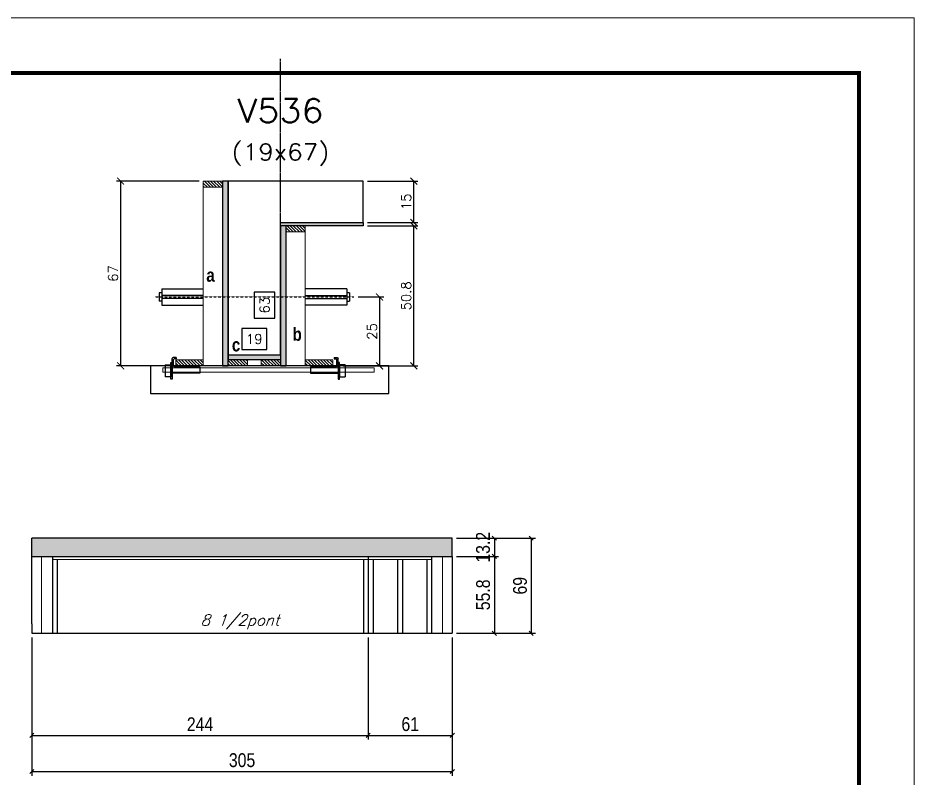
# Model space of a CAD drawing. Extents: x -21493 to -15213, y -12134 to 11887.
# Drawn here: x -17488 to -16838, y 999 to 1550 of the extents above; entities that cross this region are included whole.
import ezdxf
from ezdxf.enums import TextEntityAlignment as Align

# ---------------------------------------------------------------- set-up
doc = ezdxf.new("R2010")
doc.units = 0
doc.linetypes.add('DASHED', pattern=[0.75, 0.5, -0.25])
doc.linetypes.add('HIDDEN', pattern=[0.375, 0.25, -0.125])
for name, color, linetype in [('barrote', 251, 'Continuous'), ('COTA', 241, 'Continuous'), ('Cota Seção (2x)', 4, 'Continuous'), ('detalhes', 4, 'Continuous'), ('Painéis', 200, 'Continuous'), ('presilha', 1, 'Continuous'), ('SARR_3.5x7', 81, 'Continuous'), ('TENSOR', 3, 'Continuous'), ('texto', 7, 'Continuous'), ('Texto de Titulo', 7, 'Continuous'), ('Texto Qtd Sarr', 242, 'Continuous')]:
    doc.layers.add(name, color=color, linetype=linetype)
for name, color, linetype, lineweight in [('CONCRETO', 251, 'Continuous', 25), ('Folhas', 255, 'Continuous', 9), ('Hachura', 251, 'Continuous', 9), ('Madeira', 126, 'Continuous', 18), ('Sarr 2.2x7', 40, 'Continuous', 9), ('SARRAFO DE PRESSAO', 251, 'DASHED', 9), ('SCO-___-LAJ', 2, 'Continuous', 0), ('Texto Seção', 7, 'Continuous', 15)]:
    doc.layers.add(name, color=color, linetype=linetype, lineweight=lineweight)
doc.styles.add('COTA TECNICA', font='techl___.ttf', dxfattribs={"height": 10})
doc.styles.add('Romans', font='romans.shx')
doc.styles.add('TECNICA', font='techb___.ttf', dxfattribs={"height": 10})
doc.dimstyles.new('Cota Seção (2x)', dxfattribs={"dimtxt": 7, "dimasz": 5, "dimexe": 3, "dimexo": 3, "dimgap": 2, "dimtad": 3, "dimdec": 1, "dimlfac": 0.5, "dimzin": 12, "dimdsep": 46, "dimtxsty": 'Romans', "dimblk": 'ARCHTICK', "dimcen": 0, "dimclrd": 4, "dimclre": 4, "dimclrt": 1, "dimadec": 1, "dimazin": 3, "dimtfac": 1, "dimtdec": 1, "dimtmove": 0, "dimatfit": 3, "dimldrblk": 'OBLIQUE', "dimfxl": 1, "dimtolj": 1, "dimtzin": 12, "dimarcsym": 0})
doc.dimstyles.new('Cota Seção interna', dxfattribs={"dimtxt": 7, "dimasz": 6, "dimexe": 0.18, "dimexo": 2, "dimgap": -4, "dimtad": 3, "dimdec": 1, "dimlfac": 0.5, "dimzin": 12, "dimdsep": 46, "dimtxsty": 'Romans', "dimblk": 'ARCHTICK', "dimcen": 0.09, "dimse1": 1, "dimse2": 1, "dimsd1": 1, "dimsd2": 1, "dimclrd": 180, "dimclre": 5, "dimclrt": 1, "dimadec": 0, "dimazin": 3, "dimtfac": 1, "dimtdec": 1, "dimtofl": 0, "dimtmove": 0, "dimatfit": 3, "dimldrblk": 'ARCHTICK', "dimfxl": 1, "dimtolj": 1, "dimtzin": 0, "dimarcsym": 0})
doc.dimstyles.new('PAINEL', dxfattribs={"dimtxt": 10, "dimasz": 3, "dimexe": 3, "dimexo": 3, "dimgap": 3, "dimtad": 1, "dimdec": 1, "dimzin": 12, "dimdsep": 46, "dimtxsty": 'COTA TECNICA', "dimblk1": 'OBLIQUE', "dimblk2": 'OBLIQUE', "dimsah": 1, "dimcen": 0.9, "dimclrd": 4, "dimclre": 4, "dimclrt": 240, "dimadec": 1, "dimazin": 3, "dimtfac": 1, "dimtdec": 1, "dimtmove": 0, "dimatfit": 3, "dimfxl": 1, "dimtolj": 1, "dimtzin": 12, "dimarcsym": 0})

# ---------------------------------------------------------------- blocks, each defined once
blk = doc.blocks.new('_Oblique')
at = {"color": 0, "linetype": 'ByBlock', "lineweight": -2}
blk.add_line((-0.5, -0.5), (0.5, 0.5), dxfattribs=at)
blk = doc.blocks.new('*D1852')
at = {"layer": 'COTA', "color": 4, "lineweight": -2, "ltscale": 25, "transparency": 16777216}
for p, q in [((-17478.38, 1100.78), (-17478.38, 1026.77)), ((-17234.38, 1100.78), (-17234.38, 1026.77)), ((-17478.38, 1029.77), (-17234.38, 1029.77))]:
    blk.add_line(p, q, dxfattribs=at)
at = {"layer": 'Defpoints', "color": 0, "ltscale": 25, "transparency": 16777216}
for p in [(-17478.38, 1103.78), (-17234.38, 1103.78), (-17234.38, 1029.77)]:
    blk.add_point(p, dxfattribs=at)
at = {"layer": 'COTA', "color": 4, "lineweight": -2, "ltscale": 25, "transparency": 16777216, "xscale": 3, "yscale": 3, "zscale": 3, "rotation": 180}
blk.add_blockref('_Oblique', (-17478.38, 1029.77), dxfattribs=at)
at = {"layer": 'COTA', "color": 4, "lineweight": -2, "ltscale": 25, "transparency": 16777216, "xscale": 3, "yscale": 3, "zscale": 3}
blk.add_blockref('_Oblique', (-17234.38, 1029.77), dxfattribs=at)
at = {"layer": 'COTA', "color": 240, "ltscale": 25, "transparency": 16777216, "insert": (-17356.38, 1037.84), "char_height": 10, "attachment_point": 5, "style": 'COTA TECNICA'}
blk.add_mtext('\\A1;244', dxfattribs=at)
blk = doc.blocks.new('*D1853')
at = {"layer": 'COTA', "color": 4, "lineweight": -2, "ltscale": 25, "transparency": 16777216}
for p, q in [((-17234.38, 1100.78), (-17234.38, 1026.77)), ((-17173.38, 1100.78), (-17173.38, 1026.77)), ((-17234.38, 1029.77), (-17173.38, 1029.77))]:
    blk.add_line(p, q, dxfattribs=at)
at = {"layer": 'Defpoints', "color": 0, "ltscale": 25, "transparency": 16777216}
for p in [(-17234.38, 1103.78), (-17173.38, 1103.78), (-17173.38, 1029.77)]:
    blk.add_point(p, dxfattribs=at)
at = {"layer": 'COTA', "color": 4, "lineweight": -2, "ltscale": 25, "transparency": 16777216, "xscale": 3, "yscale": 3, "zscale": 3, "rotation": 180}
blk.add_blockref('_Oblique', (-17234.38, 1029.77), dxfattribs=at)
at = {"layer": 'COTA', "color": 4, "lineweight": -2, "ltscale": 25, "transparency": 16777216, "xscale": 3, "yscale": 3, "zscale": 3}
blk.add_blockref('_Oblique', (-17173.38, 1029.77), dxfattribs=at)
at = {"layer": 'COTA', "color": 240, "ltscale": 25, "transparency": 16777216, "insert": (-17203.88, 1037.87), "char_height": 10, "attachment_point": 5, "style": 'COTA TECNICA'}
blk.add_mtext('\\A1;61', dxfattribs=at)
blk = doc.blocks.new('*D1854')
at = {"layer": 'COTA', "color": 4, "lineweight": -2, "ltscale": 25, "transparency": 16777216}
for p, q in [((-17170.38, 1159.58), (-17139.85, 1159.58)), ((-17142.85, 1159.58), (-17142.85, 1103.78)), ((-17170.38, 1103.78), (-17139.85, 1103.78))]:
    blk.add_line(p, q, dxfattribs=at)
at = {"layer": 'Defpoints', "color": 0, "ltscale": 25, "transparency": 16777216}
for p in [(-17173.38, 1159.58), (-17173.38, 1103.78), (-17142.85, 1103.78)]:
    blk.add_point(p, dxfattribs=at)
at = {"layer": 'COTA', "color": 4, "lineweight": -2, "ltscale": 25, "transparency": 16777216, "xscale": 3, "yscale": 3, "zscale": 3}
for p, rotation in [((-17142.85, 1159.58), 90), ((-17142.85, 1103.78), 270)]:
    blk.add_blockref('_Oblique', p, dxfattribs=dict(at, rotation=rotation))
at = {"layer": 'COTA', "color": 240, "ltscale": 25, "transparency": 16777216, "insert": (-17150.99, 1131.68), "char_height": 10, "attachment_point": 5, "rotation": 90, "style": 'COTA TECNICA'}
blk.add_mtext('\\A1;55.8', dxfattribs=at)
blk = doc.blocks.new('*D1797')
at = {"layer": 'COTA', "color": 4, "lineweight": -2, "ltscale": 25, "transparency": 16777216}
for p, q in [((-17478.38, 1100.78), (-17478.38, 1000.51)), ((-17173.38, 1100.78), (-17173.38, 1000.51)), ((-17478.38, 1003.51), (-17173.38, 1003.51))]:
    blk.add_line(p, q, dxfattribs=at)
at = {"layer": 'Defpoints', "color": 0, "ltscale": 25, "transparency": 16777216}
for p in [(-17478.38, 1103.78), (-17173.38, 1103.78), (-17173.38, 1003.51)]:
    blk.add_point(p, dxfattribs=at)
at = {"layer": 'COTA', "color": 4, "lineweight": -2, "ltscale": 25, "transparency": 16777216, "xscale": 3, "yscale": 3, "zscale": 3, "rotation": 180}
blk.add_blockref('_Oblique', (-17478.38, 1003.51), dxfattribs=at)
at = {"layer": 'COTA', "color": 4, "lineweight": -2, "ltscale": 25, "transparency": 16777216, "xscale": 3, "yscale": 3, "zscale": 3}
blk.add_blockref('_Oblique', (-17173.38, 1003.51), dxfattribs=at)
at = {"layer": 'COTA', "color": 240, "ltscale": 25, "transparency": 16777216, "insert": (-17325.88, 1011.73), "char_height": 10, "attachment_point": 5, "style": 'COTA TECNICA'}
blk.add_mtext('\\A1;305', dxfattribs=at)
blk = doc.blocks.new('*D1855')
at = {"layer": 'COTA', "color": 4, "lineweight": -2, "ltscale": 25, "transparency": 16777216}
for p, q in [((-17170.38, 1172.78), (-17139.85, 1172.78)), ((-17142.85, 1172.78), (-17142.85, 1159.58)), ((-17170.38, 1159.58), (-17139.85, 1159.58))]:
    blk.add_line(p, q, dxfattribs=at)
at = {"layer": 'Defpoints', "color": 0, "ltscale": 25, "transparency": 16777216}
for p in [(-17173.38, 1172.78), (-17173.38, 1159.58), (-17142.85, 1159.58)]:
    blk.add_point(p, dxfattribs=at)
at = {"layer": 'COTA', "color": 4, "lineweight": -2, "ltscale": 25, "transparency": 16777216, "xscale": 3, "yscale": 3, "zscale": 3}
for p, rotation in [((-17142.85, 1172.78), 90), ((-17142.85, 1159.58), 270)]:
    blk.add_blockref('_Oblique', p, dxfattribs=dict(at, rotation=rotation))
at = {"layer": 'COTA', "color": 240, "ltscale": 25, "transparency": 16777216, "insert": (-17151.07, 1166.18), "char_height": 10, "attachment_point": 5, "rotation": 90, "style": 'COTA TECNICA'}
blk.add_mtext('\\A1;13.2', dxfattribs=at)
blk = doc.blocks.new('*D1798')
at = {"layer": 'COTA', "color": 4, "lineweight": -2, "ltscale": 25, "transparency": 16777216}
for p, q in [((-17170.38, 1172.78), (-17113.11, 1172.78)), ((-17116.11, 1172.78), (-17116.11, 1103.78)), ((-17170.38, 1103.78), (-17113.11, 1103.78))]:
    blk.add_line(p, q, dxfattribs=at)
at = {"layer": 'Defpoints', "color": 0, "ltscale": 25, "transparency": 16777216}
for p in [(-17173.38, 1172.78), (-17173.38, 1103.78), (-17116.11, 1103.78)]:
    blk.add_point(p, dxfattribs=at)
at = {"layer": 'COTA', "color": 4, "lineweight": -2, "ltscale": 25, "transparency": 16777216, "xscale": 3, "yscale": 3, "zscale": 3}
for p, rotation in [((-17116.11, 1172.78), 90), ((-17116.11, 1103.78), 270)]:
    blk.add_blockref('_Oblique', p, dxfattribs=dict(at, rotation=rotation))
at = {"layer": 'COTA', "color": 240, "ltscale": 25, "transparency": 16777216, "insert": (-17124.24, 1138.28), "char_height": 10, "attachment_point": 5, "rotation": 90, "style": 'COTA TECNICA'}
blk.add_mtext('\\A1;69', dxfattribs=at)
blk = doc.blocks.new('titulo1')
at = {"layer": 'Defpoints', "color": 252, "linetype": 'HIDDEN', "ltscale": 2}
blk.add_line((0, 0), (0, 125), dxfattribs=at)
at = {"layer": 'Defpoints', "style": 'Romans', "oblique": 15}
blk.add_attdef('FOLHA', text='', height=10, dxfattribs=at).set_placement((0, 15.58), align=Align.MIDDLE_CENTER)
at = {"layer": 'Texto Qtd Sarr', "color": 3, "style": 'Romans', "oblique": 15}
for tag, height, p in [('TITULO', 17, (0, 71.45)), ('SEÇÃO', 12, (0, 41.55))]:
    blk.add_attdef(tag, text='', height=height, dxfattribs=at).set_placement(p, align=Align.MIDDLE_CENTER)
blk = doc.blocks.new('_ArchTick')
at = {"color": 0, "linetype": 'ByBlock', "const_width": 0.15}
blk.add_lwpolyline([(-0.5, -0.5), (0.5, 0.5)], dxfattribs=at)
blk = doc.blocks.new('*D1760')
at = {"layer": 'COTA', "color": 4, "lineweight": -2, "transparency": 16777216}
for p, q in [((-17234.99, 1399.32), (-17198.27, 1399.32)), ((-17201.27, 1297.72), (-17201.27, 1399.32)), ((-17252.59, 1297.72), (-17198.27, 1297.72))]:
    blk.add_line(p, q, dxfattribs=at)
at = {"layer": 'Defpoints', "color": 0, "transparency": 16777216}
for p in [(-17237.99, 1399.32), (-17201.27, 1399.32), (-17255.59, 1297.72)]:
    blk.add_point(p, dxfattribs=at)
at = {"layer": 'COTA', "color": 4, "lineweight": -2, "transparency": 16777216, "xscale": 5, "yscale": 5, "zscale": 5}
for p, rotation in [((-17201.27, 1399.32), 90), ((-17201.27, 1297.72), 270)]:
    blk.add_blockref('_ArchTick', p, dxfattribs=dict(at, rotation=rotation))
at = {"layer": 'COTA', "color": 1, "transparency": 16777216, "insert": (-17206.77, 1348.52), "char_height": 7, "attachment_point": 5, "rotation": 90, "style": 'Romans'}
blk.add_mtext('\\A1;50.8', dxfattribs=at)
blk = doc.blocks.new('*D1761')
at = {"layer": 'COTA', "color": 4, "lineweight": -2, "transparency": 16777216}
for p, q in [((-17234.99, 1431.72), (-17198.27, 1431.72)), ((-17201.27, 1401.72), (-17201.27, 1431.72)), ((-17234.99, 1401.72), (-17198.27, 1401.72))]:
    blk.add_line(p, q, dxfattribs=at)
at = {"layer": 'Defpoints', "color": 0, "transparency": 16777216}
for p in [(-17237.99, 1431.72), (-17201.27, 1431.72), (-17237.99, 1401.72)]:
    blk.add_point(p, dxfattribs=at)
at = {"layer": 'COTA', "color": 4, "lineweight": -2, "transparency": 16777216, "xscale": 5, "yscale": 5, "zscale": 5}
for p, rotation in [((-17201.27, 1431.72), 90), ((-17201.27, 1401.72), 270)]:
    blk.add_blockref('_ArchTick', p, dxfattribs=dict(at, rotation=rotation))
at = {"layer": 'COTA', "color": 1, "transparency": 16777216, "insert": (-17206.77, 1416.72), "char_height": 7, "attachment_point": 5, "rotation": 90, "style": 'Romans'}
blk.add_mtext('\\A1;15', dxfattribs=at)
blk = doc.blocks.new('*D1762')
at = {"layer": 'Cota Seção (2x)', "color": 180, "lineweight": -2, "transparency": 16777216}
for p, q in [((-17301.99, 1351.22), (-17316.99, 1351.22)), ((-17316.99, 1351.22), (-17316.99, 1332.22)), ((-17301.99, 1332.22), (-17301.99, 1351.22)), ((-17316.99, 1332.22), (-17301.99, 1332.22))]:
    blk.add_line(p, q, dxfattribs=at)
at = {"layer": 'Defpoints', "color": 0, "transparency": 16777216}
for p in [(-17297.99, 1431.72), (-17297.99, 1431.72), (-17297.99, 1305.72)]:
    blk.add_point(p, dxfattribs=at)
at = {"layer": 'Cota Seção (2x)', "color": 1, "transparency": 16777216, "insert": (-17309.49, 1341.72), "char_height": 7, "attachment_point": 5, "rotation": 90, "style": 'Romans'}
blk.add_mtext('\\A1;63', dxfattribs=at)
blk = doc.blocks.new('PRESILHA METÁLICA 1')
at = {"layer": 'presilha'}
for p, q in [((7.5, 10.64), (7.5, 19.86)), ((12, 21), (8.64, 21)), ((12, 21), (12, 19.5)), ((0, 13), (6, 13)), ((0, 13), (0, 0)), ((6, 15.5), (7.5, 15.5)), ((6, -2.5), (6, 15.5)), ((6, 13), (6, 0)), ((7.5, 15.5), (7.5, -2.5)), ((9, 11.57), (9, 18.93)), ((12, 19.5), (9.57, 19.5)), ((37.5, 11), (9.57, 11)), ((37.5, 11), (37.5, 4.1)), ((6, 0), (0, 0)), ((37.5, 4.1), (7.5, 4.1)), ((7.5, -2.5), (6, -2.5))]:
    blk.add_line(p, q, dxfattribs=at)
for centre, radius, start, end in [((8.64, 19.86), 1.14, 90, 180), ((9.57, 18.93), 0.57, 90, 180), ((9.57, 11.57), 0.57, 180, 270)]:
    blk.add_arc(centre, radius, start, end, dxfattribs=at)
blk = doc.blocks.new('*D1763')
at = {"layer": 'Cota Seção (2x)', "color": 180, "lineweight": -2, "transparency": 16777216}
for p, q in [((-17307.98, 1324.72), (-17325.98, 1324.72)), ((-17325.98, 1324.72), (-17325.98, 1309.72)), ((-17307.98, 1309.72), (-17307.98, 1324.72)), ((-17325.98, 1309.72), (-17307.98, 1309.72))]:
    blk.add_line(p, q, dxfattribs=at)
at = {"layer": 'Defpoints', "color": 0, "transparency": 16777216}
for p in [(-17297.99, 1305.72), (-17335.98, 1297.72), (-17297.99, 1297.72)]:
    blk.add_point(p, dxfattribs=at)
at = {"layer": 'Cota Seção (2x)', "color": 1, "transparency": 16777216, "insert": (-17316.98, 1317.22), "char_height": 7, "attachment_point": 5, "style": 'Romans'}
blk.add_mtext('\\A1;19', dxfattribs=at)
blk = doc.blocks.new('*D1764')
at = {"layer": 'COTA', "color": 4, "lineweight": -2, "transparency": 16777216}
for p, q in [((-17356.99, 1431.72), (-17416.96, 1431.72)), ((-17413.96, 1431.72), (-17413.96, 1297.72)), ((-17356.99, 1297.72), (-17416.96, 1297.72))]:
    blk.add_line(p, q, dxfattribs=at)
at = {"layer": 'Defpoints', "color": 0, "transparency": 16777216}
for p in [(-17353.99, 1431.72), (-17413.96, 1297.72), (-17353.99, 1297.72)]:
    blk.add_point(p, dxfattribs=at)
at = {"layer": 'COTA', "color": 4, "lineweight": -2, "transparency": 16777216, "xscale": 5, "yscale": 5, "zscale": 5}
for p, rotation in [((-17413.96, 1431.72), 90), ((-17413.96, 1297.72), 270)]:
    blk.add_blockref('_ArchTick', p, dxfattribs=dict(at, rotation=rotation))
at = {"layer": 'COTA', "color": 1, "transparency": 16777216, "insert": (-17419.46, 1364.72), "char_height": 7, "attachment_point": 5, "rotation": 90, "style": 'Romans'}
blk.add_mtext('\\A1;67', dxfattribs=at)
blk = doc.blocks.new('*D1765')
at = {"layer": 'COTA', "color": 4, "lineweight": -2, "transparency": 16777216}
for p, q in [((-17241.68, 1347.69), (-17223.13, 1347.69)), ((-17226.13, 1347.69), (-17226.13, 1297.72)), ((-17241.68, 1297.72), (-17223.13, 1297.72))]:
    blk.add_line(p, q, dxfattribs=at)
at = {"layer": 'Defpoints', "color": 0, "transparency": 16777216}
for p in [(-17244.68, 1347.69), (-17244.68, 1297.72), (-17226.13, 1297.72)]:
    blk.add_point(p, dxfattribs=at)
at = {"layer": 'COTA', "color": 4, "lineweight": -2, "transparency": 16777216, "xscale": 5, "yscale": 5, "zscale": 5}
for p, rotation in [((-17226.13, 1347.69), 90), ((-17226.13, 1297.72), 270)]:
    blk.add_blockref('_ArchTick', p, dxfattribs=dict(at, rotation=rotation))
at = {"layer": 'COTA', "color": 1, "transparency": 16777216, "insert": (-17231.63, 1322.71), "char_height": 7, "attachment_point": 5, "rotation": 90, "style": 'Romans'}
blk.add_mtext('\\A1;25', dxfattribs=at)
blk = doc.blocks.new('9999999999')
at = {"layer": 'Folhas'}
blk.add_lwpolyline([(98138.98, 34190.21), (99623.98, 34190.21), (99623.98, 35240.21), (98138.98, 35240.21)], close=True, dxfattribs=at)
at = {"layer": 'Folhas', "color": 30, "const_width": 3}
blk.add_lwpolyline([(98213.98, 34230.21), (99583.98, 34230.21), (99583.98, 35200.21), (98213.98, 35200.21)], close=True, dxfattribs=at)

msp = doc.modelspace()

# ---------------------------------------------------------------- hatches: boundary and pattern name
at = {"layer": 'COTA', "linetype": 'ByBlock'}
h = msp.add_hatch(dxfattribs=at)
h.set_pattern_fill('AR-CONC', color=256, scale=0.03)
h.set_pattern_definition([(50, (-155426.8643, -18911.4717), (5.46554007, -0.47817257), [0.5715, -6.2865]), (355, (-155426.8643, -18911.4717), (-1.05730264, 5.73170536), [0.4572, -5.02921753]), (100.4514447, (-155426.409, -18911.5116), (4.40823741, 5.25353256), [0.48570026, -5.34270734]), (46.1842, (-155426.8643, -18909.948), (8.13237123, -1.26126984), [0.85725, -9.42975]), (96.6355576, (-155426.187, -18910.053), (7.122124, 7.42278374), [0.7285507, -8.01406824]), (351.184151, (-155426.864, -18909.948), (7.122124, 7.42278374), [0.685799, -7.54379196]), (21, (-155426.1023, -18910.3287), (4.54843174, -3.06795595), [0.5715, -6.2865]), (326, (-155426.1023, -18910.3287), (1.85406085, 5.52563898), [0.4572, -5.0292]), (71.451445, (-155425.7233, -18910.5844), (6.40249258, 2.45768307), [0.48570026, -5.34269813]), (37.5, (-155426.8643, -18911.4717), (0.092658098, 2.536651166), [0, -4.96824, 0, -5.1054, 0, -5.04825]), (7.5, (-155426.8643, -18911.4717), (2.004589875, 3.005417245), [0, -2.91084, 0, -4.85394, 0, -1.92405]), (327.5, (-155428.5636, -18911.4717), (4.067717855, -0.17186232), [0, -1.905, 0, -5.9436, 0, -7.8867]), (317.5, (-155429.3256, -18911.4717), (4.44387544, 0.76279473), [0, -2.4765, 0, -3.94716, 0, -5.6007])])
h.paths.add_polyline_path([(-17173.38, 1159.58), (-17173.38, 1172.78), (-17478.38, 1172.78), (-17478.38, 1159.58)])
at = {"layer": 'Hachura'}
h = msp.add_hatch(dxfattribs=at)
h.set_pattern_fill('ANSI31', color=256, scale=0.5, angle=270, style=0)
h.set_pattern_definition([(315, (5551.8347, -6875.9214), (1.12253202, 1.12253202), [])])
h.paths.add_polyline_path([(-17353.99, 1427.32), (-17353.99, 1431.72), (-17339.99, 1431.72), (-17339.99, 1427.32)])
h = msp.add_hatch(color=256, dxfattribs=at)
h.dxf.hatch_style = 1
h.paths.add_polyline_path([(-17335.99, 1431.72), (-17339.99, 1431.72), (-17339.99, 1297.72), (-17335.99, 1297.72)])
h = msp.add_hatch(color=256, dxfattribs=at)
h.dxf.hatch_style = 1
h.paths.add_polyline_path([(-17297.99, 1399.32), (-17297.99, 1401.72), (-17237.99, 1401.72), (-17237.99, 1399.32)])
h = msp.add_hatch(color=256, dxfattribs=at)
h.dxf.hatch_style = 1
h.paths.add_polyline_path([(-17293.99, 1399.32), (-17297.99, 1399.32), (-17297.99, 1297.72), (-17293.99, 1297.72)])
h = msp.add_hatch(dxfattribs=at)
h.set_pattern_fill('ANSI31', color=256, scale=0.5, angle=270, style=0)
h.set_pattern_definition([(315, (5611.8347, -6908.3214), (1.12253202, 1.12253202), [])])
h.paths.add_polyline_path([(-17293.99, 1394.92), (-17293.99, 1399.32), (-17279.99, 1399.32), (-17279.99, 1394.92)])
h = msp.add_hatch(dxfattribs=at)
h.set_pattern_fill('ANSI31', color=256, scale=0.5, angle=270, style=0)
h.set_pattern_definition([(315, (5517.8347, -6931.9214), (1.12253202, 1.12253202), [])])
h.paths.add_polyline_path([(-17353.99, 1297.72), (-17353.99, 1302.12), (-17373.99, 1302.12), (-17373.99, 1297.72)])
h = msp.add_hatch(color=256, dxfattribs=at)
h.dxf.hatch_style = 1
h.paths.add_polyline_path([(-17335.98, 1302.12), (-17335.98, 1305.72), (-17297.99, 1305.72), (-17297.99, 1302.12)])
h = msp.add_hatch(dxfattribs=at)
h.set_pattern_fill('ANSI31', color=256, scale=0.5, angle=270, style=0)
h.set_pattern_definition([(315, (5620.6368, -6931.9214), (1.12253202, 1.12253202), [])])
h.paths.add_polyline_path([(-17335.98, 1297.72), (-17335.98, 1302.12), (-17321.98, 1302.12), (-17321.98, 1297.72)])
h = msp.add_hatch(dxfattribs=at)
h.set_pattern_fill('ANSI31', color=256, scale=0.5, angle=270, style=0)
h.set_pattern_definition([(315, (5620.6347, -6931.9214), (1.12253202, 1.12253202), [])])
h.paths.add_polyline_path([(-17297.99, 1297.72), (-17297.99, 1302.12), (-17311.99, 1302.12), (-17311.99, 1297.72)])
h = msp.add_hatch(dxfattribs=at)
h.set_pattern_fill('ANSI31', color=256, scale=0.5, angle=270, style=0)
h.set_pattern_definition([(315, (5611.8347, -6931.9214), (1.12253202, 1.12253202), [])])
h.paths.add_polyline_path([(-17259.99, 1297.72), (-17259.99, 1302.12), (-17279.99, 1302.12), (-17279.99, 1297.72)])

# ---------------------------------------------------------------- linework, layer by layer
at = {"ltscale": 3}
for p, q in [((-17383.99, 1353.69), (-17383.99, 1341.69)), ((-17383.99, 1353.69), (-17353.99, 1353.69)), ((-17249.99, 1353.69), (-17279.99, 1353.69)), ((-17249.99, 1353.69), (-17249.99, 1341.69)), ((-17385.99, 1350.69), (-17385.99, 1344.69)), ((-17383.99, 1350.69), (-17385.99, 1350.69)), ((-17353.99, 1348.69), (-17383.99, 1348.69)), ((-17353.99, 1346.69), (-17383.99, 1346.69)), ((-17279.99, 1348.69), (-17249.99, 1348.69)), ((-17279.99, 1346.69), (-17249.99, 1346.69)), ((-17247.99, 1350.69), (-17249.99, 1350.69)), ((-17247.99, 1350.69), (-17247.99, 1344.69)), ((-17383.99, 1344.69), (-17385.99, 1344.69)), ((-17383.99, 1341.69), (-17353.99, 1341.69)), ((-17249.99, 1341.69), (-17279.99, 1341.69)), ((-17249.99, 1344.69), (-17247.99, 1344.69))]:
    msp.add_line(p, q, dxfattribs=at)
at = {"layer": 'barrote'}
msp.add_lwpolyline([(-17392.35, 1277.72), (-17219.38, 1277.72), (-17219.38, 1297.72), (-17392.35, 1297.72)], close=True, dxfattribs=at)
at = {"layer": 'CONCRETO'}
msp.add_lwpolyline([(-17297.99, 1401.72), (-17237.99, 1401.72), (-17237.99, 1431.72), (-17297.99, 1431.72), (-17297.99, 1431.72), (-17335.99, 1431.72), (-17335.99, 1302.12), (-17335.98, 1302.12), (-17335.98, 1305.72), (-17297.99, 1305.72)], close=True, dxfattribs=at)
at = {"layer": 'COTA', "linetype": 'ByBlock'}
for p, q in [((-17173.38, 1172.78), (-17478.38, 1172.78)), ((-17478.38, 1159.58), (-17478.38, 1172.78)), ((-17173.38, 1159.58), (-17173.38, 1172.78))]:
    msp.add_line(p, q, dxfattribs=at)
at = {"layer": 'Madeira'}
for points in [[(-17353.99, 1427.32), (-17353.99, 1431.72), (-17339.99, 1431.72), (-17339.99, 1427.32)], [(-17353.99, 1431.72), (-17339.99, 1431.72), (-17339.99, 1297.72), (-17353.99, 1297.72)], [(-17293.99, 1394.92), (-17293.99, 1399.32), (-17279.99, 1399.32), (-17279.99, 1394.92)], [(-17293.99, 1399.32), (-17279.99, 1399.32), (-17279.99, 1297.72), (-17293.99, 1297.72)], [(-17353.99, 1297.72), (-17353.99, 1302.12), (-17373.99, 1302.12), (-17373.99, 1297.72)], [(-17335.98, 1297.72), (-17335.98, 1302.12), (-17321.98, 1302.12), (-17321.98, 1297.72)], [(-17297.99, 1297.72), (-17297.99, 1302.12), (-17311.99, 1302.12), (-17311.99, 1297.72)], [(-17259.99, 1297.72), (-17259.99, 1302.12), (-17279.99, 1302.12), (-17279.99, 1297.72)]]:
    msp.add_lwpolyline(points, close=True, dxfattribs=at)
at = {"layer": 'Painéis'}
for p, q in [((-17478.38, 1159.58), (-17173.38, 1159.58)), ((-17478.38, 1110.58), (-17478.38, 1159.58)), ((-17173.38, 1159.58), (-17173.38, 1103.78)), ((-17478.38, 1103.78), (-17173.38, 1103.78))]:
    msp.add_line(p, q, dxfattribs=at)
at = {"layer": 'Painéis', "ltscale": 25}
for p, q in [((-17234.38, 1159.58), (-17234.38, 1103.78)), ((-17478.38, 1110.58), (-17478.38, 1103.78))]:
    msp.add_line(p, q, dxfattribs=at)
at = {"layer": 'Painéis'}
for points in [[(-17335.99, 1431.72), (-17339.99, 1431.72), (-17339.99, 1297.72), (-17335.99, 1297.72)], [(-17297.99, 1399.32), (-17297.99, 1401.72), (-17237.99, 1401.72), (-17237.99, 1399.32)], [(-17293.99, 1399.32), (-17297.99, 1399.32), (-17297.99, 1297.72), (-17293.99, 1297.72)], [(-17335.98, 1302.12), (-17335.98, 1305.72), (-17297.99, 1305.72), (-17297.99, 1302.12)]]:
    msp.add_lwpolyline(points, close=True, dxfattribs=at)
at = {"layer": 'Sarr 2.2x7'}
for p, q in [((-17471.38, 1103.78), (-17471.38, 1159.58)), ((-17463.38, 1157.38), (-17234.38, 1157.38)), ((-17234.38, 1157.38), (-17188.38, 1157.38)), ((-17180.38, 1159.58), (-17180.38, 1103.78))]:
    msp.add_line(p, q, dxfattribs=at)
at = {"layer": 'SARR_3.5x7'}
for p, q in [((-17463.38, 1159.58), (-17463.38, 1103.78)), ((-17459.88, 1157.38), (-17459.88, 1103.78)), ((-17237.88, 1157.38), (-17237.88, 1103.78)), ((-17230.88, 1157.38), (-17230.88, 1103.78)), ((-17213.1, 1157.38), (-17213.1, 1103.78)), ((-17209.6, 1157.38), (-17209.6, 1103.78)), ((-17191.88, 1157.38), (-17191.88, 1103.78)), ((-17188.38, 1159.58), (-17188.38, 1103.78))]:
    msp.add_line(p, q, dxfattribs=at)
at = {"layer": 'SCO-___-LAJ', "color": 1}
msp.add_lwpolyline([(-17383.35, 1296.39), (-17230.04, 1296.39), (-17230.04, 1293.19), (-17383.35, 1293.19)], close=True, dxfattribs=at)
at = {"layer": 'TENSOR', "linetype": 'HIDDEN', "ltscale": 0.5}
msp.add_line((-17388.99, 1347.69), (-17244.68, 1347.69), dxfattribs=at)

# ---------------------------------------------------------------- block references
at = {"layer": 'presilha', "yscale": 0.6666666666666666, "zscale": 0.6666666666666666}
for p, xscale in [((-17381.56, 1289.76), 0.6666666666666666), ((-17251.12, 1289.76), -0.6666666666666666)]:
    msp.add_blockref('PRESILHA METÁLICA 1', p, dxfattribs=dict(at, xscale=xscale))
at = {"layer": 'SARRAFO DE PRESSAO', "color": 6, "linetype": 'ByBlock'}
msp.add_blockref('9999999999', (-116462.39, -33690.15), dxfattribs=at)
at = {"layer": 'Texto Seção'}
ref = msp.add_blockref('titulo1', (-17297.99, 1395.34), dxfattribs=at)
ref.add_attrib('TITULO', 'V536', dxfattribs={"layer": 'Texto de Titulo', "color": 7, "height": 17, "style": 'Romans', "width": 1.1}).set_placement((-17297.99, 1482.84), align=Align.MIDDLE_CENTER)
ref.add_attrib('SEÇÃO', '(19x67)', dxfattribs={"layer": 'Texto de Titulo', "color": 7, "height": 12, "style": 'Romans', "width": 1.1}).set_placement((-17297.99, 1452.84), align=Align.MIDDLE_CENTER)

# ---------------------------------------------------------------- texts
at = {"layer": 'detalhes', "style": 'TECNICA'}
for s, p in [('a', (-17351.81, 1358.75)), ('b', (-17289.27, 1315.91)), ('c', (-17333.27, 1308.22))]:
    msp.add_text(s, height=9.6, dxfattribs=at).set_placement(p)
at = {"layer": 'texto', "color": 2, "insert": (-17327.45, 1112.1), "char_height": 8, "attachment_point": 5, "style": 'Romans'}
msp.add_mtext('{\\Q19;\\C256;8 1/2pont}', dxfattribs=at)

# ---------------------------------------------------------------- dimensions: what is measured, and where the dimension line sits
at = {"layer": 'COTA'}
for base, p1, p2, picture, middle in [((-17413.96, 1297.72), (-17353.99, 1431.72), (-17353.99, 1297.72), '*D1764', (-17419.46, 1364.72)), ((-17201.27, 1431.72), (-17237.99, 1401.72), (-17237.99, 1431.72), '*D1761', (-17206.77, 1416.72)), ((-17201.27, 1399.32), (-17255.59, 1297.72), (-17237.99, 1399.32), '*D1760', (-17206.77, 1348.52)), ((-17226.13, 1297.72), (-17244.68, 1347.69), (-17244.68, 1297.72), '*D1765', (-17231.63, 1322.71))]:
    dim = msp.add_linear_dim(base=base, p1=p1, p2=p2, angle=90, dimstyle='Cota Seção (2x)', dxfattribs=at)
    dim.commit()
    dim.dimension.update_dxf_attribs({"geometry": picture, "text_midpoint": middle})
at = {"layer": 'COTA', "ltscale": 25}
dim = msp.add_linear_dim(base=(-17142.85, 1159.58), p1=(-17173.38, 1172.78), p2=(-17173.38, 1159.58), angle=90, dimstyle='PAINEL', dxfattribs=at)
dim.commit()
dim.dimension.update_dxf_attribs({"geometry": '*D1855', "text_midpoint": (-17142.85, 1166.18), "dimtype": 160})
for base, p1, picture, middle in [((-17116.11, 1103.78), (-17173.38, 1172.78), '*D1798', (-17124.24, 1138.28)), ((-17142.85, 1103.78), (-17173.38, 1159.58), '*D1854', (-17150.99, 1131.68))]:
    dim = msp.add_linear_dim(base=base, p1=p1, p2=(-17173.38, 1103.78), angle=90, dimstyle='PAINEL', dxfattribs=at)
    dim.commit()
    dim.dimension.update_dxf_attribs({"geometry": picture, "text_midpoint": middle})
for base, p1, p2, picture, middle in [((-17234.38, 1029.77), (-17478.38, 1103.78), (-17234.38, 1103.78), '*D1852', (-17356.38, 1037.84)), ((-17173.38, 1029.77), (-17234.38, 1103.78), (-17173.38, 1103.78), '*D1853', (-17203.88, 1037.87))]:
    dim = msp.add_linear_dim(base=base, p1=p1, p2=p2, dimstyle='PAINEL', override={"dimtmove": 1}, dxfattribs=at)
    dim.commit()
    dim.dimension.update_dxf_attribs({"geometry": picture, "text_midpoint": middle})
dim = msp.add_linear_dim(base=(-17173.38, 1003.51), p1=(-17478.38, 1103.78), p2=(-17173.38, 1103.78), dimstyle='PAINEL', dxfattribs=at)
dim.commit()
dim.dimension.update_dxf_attribs({"geometry": '*D1797', "text_midpoint": (-17325.88, 1011.73)})
at = {"layer": 'Cota Seção (2x)'}
dim = msp.add_linear_dim(base=(-17297.99, 1431.72), p1=(-17297.99, 1305.72), p2=(-17297.99, 1431.72), angle=90, dimstyle='Cota Seção interna', dxfattribs=at)
dim.commit()
dim.dimension.update_dxf_attribs({"geometry": '*D1762', "text_midpoint": (-17297.99, 1341.72), "dimtype": 160})
dim = msp.add_linear_dim(base=(-17297.99, 1305.72), p1=(-17335.98, 1297.72), p2=(-17297.99, 1297.72), dimstyle='Cota Seção interna', dxfattribs=at)
dim.commit()
dim.dimension.update_dxf_attribs({"geometry": '*D1763', "text_midpoint": (-17316.98, 1305.72), "dimtype": 160})

doc.saveas('drawing.dxf')
